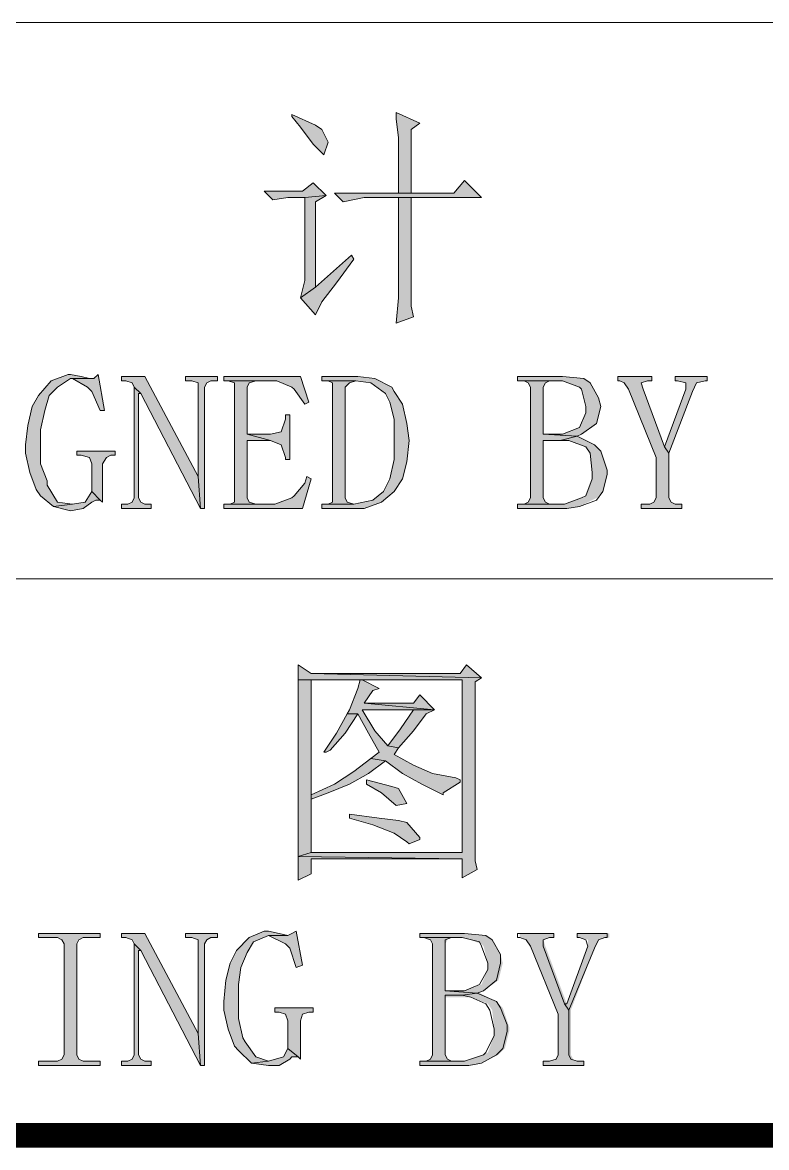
# Model space of a CAD drawing. Header units: millimetres. Extents: x 53009415 to 54059915, y 20499171 to 20796171.
# Drawn here: x 53608387 to 53613736, y 20536083 to 20544171 of the extents above; entities that cross this region are included whole.
import ezdxf

# ---------------------------------------------------------------- set-up
doc = ezdxf.new("R2010")
doc.units = ezdxf.units.MM
doc.header["$LTSCALE"] = 1000
doc.layers.add('PUB_TITLE', color=7, linetype='Continuous', lineweight=20)
doc.layers.add('ROAD', color=2, linetype='Continuous')

# ---------------------------------------------------------------- blocks, each defined once
blk = doc.blocks.new('a1')
at = {"layer": 'PUB_TITLE'}
h = blk.add_hatch(color=256, dxfattribs=at)
h.dxf.hatch_style = 1
h.paths.add_polyline_path([(50500534.6, 18558176.3), (50500525.4, 18558182.4), (50500491.7, 18558197.7), (50500491.7, 18558194.7), (50500503.9, 18558179.4), (50500522.3, 18558154.9), (50500537.6, 18558139.6), (50500543.7, 18558157.9)])
h.paths.add_polyline_path([(50500522.3, 18558099.7), (50500507, 18558087.5), (50500451.9, 18558087.5), (50500464.1, 18558075.2), (50500485.6, 18558078.3), (50500510.1, 18558078.3), (50500540.7, 18558081.4)])
h.paths.add_polyline_path([(50500525.4, 18558072.2), (50500540.7, 18558081.4), (50500510.1, 18558078.3), (50500510.1, 18557958.9), (50500503.9, 18557934.3), (50500525.4, 18557949.7)])
h.paths.add_polyline_path([(50500556, 18557955.8), (50500580.5, 18557989.5), (50500577.4, 18557995.6), (50500525.4, 18557949.7), (50500503.9, 18557934.3), (50500525.4, 18557909.8), (50500534.6, 18557928.2)])
h.paths.add_polyline_path([(50500739.8, 18558102.8), (50500724.4, 18558084.4), (50500663.2, 18558084.4), (50500644.8, 18558084.4), (50500552.9, 18558084.4), (50500565.2, 18558072.2), (50500595.8, 18558078.3), (50500644.8, 18558078.3), (50500663.2, 18558078.3), (50500764.3, 18558078.3)])
h.paths.add_polyline_path([(50500663.2, 18558176.3), (50500675.4, 18558185.5), (50500641.8, 18558200.8), (50500641.8, 18558191.6), (50500644.8, 18558164.1), (50500644.8, 18558130.4), (50500644.8, 18558084.4), (50500663.2, 18558084.4)])
h.paths.add_polyline_path([(50500663.2, 18558078.3), (50500644.8, 18558078.3), (50500644.8, 18557958.9), (50500644.8, 18557934.3), (50500641.8, 18557897.6), (50500666.3, 18557906.8), (50500663.2, 18557922.1), (50500663.2, 18557955.8)])
h = blk.add_hatch(color=256, dxfattribs=at)
h.dxf.hatch_style = 1
h.paths.add_polyline_path([(50499575.9, 18557805.7), (50499579, 18557811.8), (50499591.2, 18557814.9), (50499548.4, 18557814.9), (50499554.5, 18557811.8), (50499557.5, 18557805.7), (50499557.5, 18557646.5), (50499554.5, 18557640.3), (50499548.4, 18557637.3), (50499588.2, 18557637.3), (50499579, 18557640.3), (50499575.9, 18557646.5)], flags=17)
h.paths.add_polyline_path([(50499646.4, 18557799.6), (50499640.2, 18557805.7), (50499618.8, 18557818), (50499591.2, 18557821), (50499542.2, 18557821), (50499542.2, 18557814.9), (50499548.4, 18557814.9), (50499591.2, 18557814.9), (50499612.7, 18557811.8), (50499631, 18557796.5), (50499637.2, 18557784.3), (50499643.3, 18557759.8), (50499646.4, 18557729.1), (50499643.3, 18557701.6), (50499640.2, 18557674), (50499628, 18557655.6), (50499612.7, 18557643.4), (50499588.2, 18557637.3), (50499548.4, 18557637.3), (50499542.2, 18557637.3), (50499542.2, 18557631.1), (50499588.2, 18557631.1), (50499603.5, 18557631.1), (50499628, 18557640.3), (50499646.4, 18557655.6), (50499655.5, 18557674), (50499664.7, 18557698.5), (50499664.7, 18557729.1), (50499664.7, 18557753.6), (50499658.6, 18557781.2)])
h.paths.add_polyline_path([(50499716.8, 18557805.7), (50499719.9, 18557811.8), (50499729.1, 18557814.9), (50499689.2, 18557814.9), (50499698.4, 18557811.8), (50499701.5, 18557805.7), (50499701.5, 18557646.5), (50499698.4, 18557640.3), (50499692.3, 18557637.3), (50499729.1, 18557637.3), (50499719.9, 18557640.3), (50499716.8, 18557646.5), (50499716.8, 18557729.1), (50499750.5, 18557729.1), (50499716.8, 18557738.3)])
h.paths.add_polyline_path([(50499793.4, 18557821), (50499683.1, 18557821), (50499683.1, 18557814.9), (50499689.2, 18557814.9), (50499759.7, 18557814.9), (50499781.1, 18557805.7), (50499784.2, 18557802.7), (50499799.5, 18557781.2), (50499805.6, 18557784.3)])
h.paths.add_polyline_path([(50499778.1, 18557765.9), (50499771.9, 18557765.9), (50499771.9, 18557759.8), (50499765.8, 18557741.4), (50499750.5, 18557738.3), (50499716.8, 18557738.3), (50499750.5, 18557729.1), (50499765.8, 18557723), (50499771.9, 18557704.6), (50499771.9, 18557701.6), (50499778.1, 18557701.6)])
h.paths.add_polyline_path([(50499808.7, 18557674), (50499802.6, 18557677.1), (50499799.5, 18557667.9), (50499784.2, 18557649.5), (50499781.1, 18557646.5), (50499756.6, 18557637.3), (50499729.1, 18557637.3), (50499692.3, 18557637.3), (50499683.1, 18557637.3), (50499683.1, 18557631.1), (50499796.4, 18557631.1)])
h.paths.add_polyline_path([(50499848.5, 18557778.1), (50499854.6, 18557805.7), (50499857.7, 18557808.8), (50499885.3, 18557818), (50499906.7, 18557821), (50499885.3, 18557824.1), (50499866.9, 18557821), (50499845.4, 18557808.8), (50499839.3, 18557802.7), (50499833.2, 18557778.1), (50499833.2, 18557769), (50499842.4, 18557744.5), (50499857.7, 18557735.3), (50499885.3, 18557723), (50499897.5, 18557716.9), (50499918.9, 18557701.6), (50499928.1, 18557680.1), (50499928.1, 18557671), (50499918.9, 18557646.5), (50499915.9, 18557643.4), (50499891.4, 18557637.3), (50499869.9, 18557634.2), (50499888.3, 18557628.1), (50499909.8, 18557631.1), (50499931.2, 18557643.4), (50499937.3, 18557655.6), (50499943.4, 18557680.1), (50499943.4, 18557689.3), (50499931.2, 18557713.8), (50499918.9, 18557723), (50499894.4, 18557738.3), (50499873, 18557747.5), (50499854.6, 18557759.8)])
h.paths.add_polyline_path([(50499931.2, 18557824.1), (50499925.1, 18557818), (50499922, 18557814.9), (50499909.8, 18557808.8), (50499915.9, 18557802.7), (50499931.2, 18557775.1), (50499937.3, 18557778.1)], flags=17)
h.paths.add_polyline_path([(50499906.7, 18557821), (50499885.3, 18557818), (50499909.8, 18557808.8), (50499922, 18557814.9)], flags=17)
h.paths.add_polyline_path([(50499848.5, 18557658.7), (50499836.3, 18557686.3), (50499830.1, 18557683.2), (50499839.3, 18557628.1), (50499845.4, 18557634.2), (50499854.6, 18557637.3), (50499857.7, 18557646.5)])
h.paths.add_polyline_path([(50499857.7, 18557646.5), (50499854.6, 18557637.3), (50499869.9, 18557634.2), (50499891.4, 18557637.3), (50499882.2, 18557637.3)], flags=17)
h.paths.add_polyline_path([(50500038.4, 18557805.7), (50500044.5, 18557811.8), (50500050.6, 18557814.9), (50500075.1, 18557814.9), (50500075.1, 18557821), (50499986.3, 18557821), (50499986.3, 18557814.9), (50500010.8, 18557814.9), (50500020, 18557811.8), (50500023.1, 18557805.7), (50500023.1, 18557646.5), (50500020, 18557640.3), (50500010.8, 18557637.3), (50499986.3, 18557637.3), (50499986.3, 18557631.1), (50500075.1, 18557631.1), (50500075.1, 18557637.3), (50500050.6, 18557637.3), (50500044.5, 18557640.3), (50500038.4, 18557646.5)])
h.paths.add_polyline_path([(50500130.3, 18557723), (50500130.3, 18557744.5), (50500136.4, 18557772), (50500142.5, 18557793.5), (50500154.8, 18557805.7), (50500173.2, 18557818), (50500200.7, 18557818), (50500188.5, 18557821), (50500173.2, 18557824.1), (50500170.1, 18557824.1), (50500145.6, 18557814.9), (50500127.2, 18557793.5), (50500118, 18557778.1), (50500111.9, 18557750.6), (50500108.8, 18557723), (50500108.8, 18557710.8), (50500115, 18557683.2), (50500124.1, 18557658.7), (50500130.3, 18557649.5), (50500148.7, 18557634.2), (50500176.2, 18557637.3), (50500154.8, 18557640.3), (50500139.5, 18557664.8), (50500139.5, 18557671), (50500130.3, 18557695.5)])
h.paths.add_polyline_path([(50500213, 18557824.1), (50500206.8, 18557818), (50500200.7, 18557818), (50500176.2, 18557818), (50500197.7, 18557805.7), (50500203.8, 18557799.6), (50500216, 18557772), (50500222.2, 18557772)])
h.paths.add_polyline_path([(50500219.1, 18557695.5), (50500225.2, 18557704.6), (50500231.3, 18557707.7), (50500237.5, 18557707.7), (50500237.5, 18557713.8), (50500182.3, 18557713.8), (50500182.3, 18557707.7), (50500188.5, 18557707.7), (50500200.7, 18557704.6), (50500203.8, 18557695.5), (50500203.8, 18557655.6), (50500216, 18557643.4), (50500219.1, 18557640.3)])
h.paths.add_polyline_path([(50500203.8, 18557655.6), (50500194.6, 18557640.3), (50500176.2, 18557637.3), (50500148.7, 18557634.2), (50500173.2, 18557628.1), (50500191.5, 18557631.1), (50500203.8, 18557640.3), (50500209.9, 18557643.4), (50500216, 18557643.4)])
h.paths.add_polyline_path([(50500271.2, 18557796.5), (50500274.2, 18557796.5), (50500265, 18557805.7), (50500265, 18557646.5), (50500262, 18557640.3), (50500255.8, 18557637.3), (50500246.7, 18557637.3), (50500246.7, 18557631.1), (50500289.5, 18557631.1), (50500289.5, 18557637.3), (50500280.3, 18557637.3), (50500274.2, 18557640.3), (50500271.2, 18557646.5)], flags=17)
h.paths.add_polyline_path([(50500280.3, 18557821), (50500246.7, 18557821), (50500246.7, 18557814.9), (50500252.8, 18557814.9), (50500262, 18557811.8), (50500265, 18557805.7), (50500274.2, 18557796.5), (50500360, 18557631.1), (50500356.9, 18557677.1)])
h.paths.add_polyline_path([(50500366.1, 18557805.7), (50500369.2, 18557811.8), (50500375.3, 18557814.9), (50500384.5, 18557814.9), (50500384.5, 18557821), (50500338.5, 18557821), (50500338.5, 18557814.9), (50500347.7, 18557814.9), (50500356.9, 18557811.8), (50500356.9, 18557805.7), (50500356.9, 18557677.1), (50500360, 18557631.1), (50500366.1, 18557631.1)])
h.paths.add_polyline_path([(50500427.4, 18557729.1), (50500461.1, 18557729.1), (50500427.4, 18557738.3), (50500427.4, 18557805.7), (50500430.4, 18557811.8), (50500439.6, 18557814.9), (50500399.8, 18557814.9), (50500409, 18557811.8), (50500409, 18557805.7), (50500409, 18557646.5), (50500409, 18557640.3), (50500402.9, 18557637.3), (50500439.6, 18557637.3), (50500430.4, 18557640.3), (50500427.4, 18557646.5)])
h.paths.add_polyline_path([(50500488.6, 18557765.9), (50500482.5, 18557765.9), (50500482.5, 18557759.8), (50500476.4, 18557741.4), (50500461.1, 18557738.3), (50500427.4, 18557738.3), (50500461.1, 18557729.1), (50500476.4, 18557723), (50500482.5, 18557704.6), (50500482.5, 18557701.6), (50500488.6, 18557701.6)])
h.paths.add_polyline_path([(50500503.9, 18557821), (50500393.7, 18557821), (50500393.7, 18557814.9), (50500399.8, 18557814.9), (50500470.2, 18557814.9), (50500491.7, 18557805.7), (50500494.7, 18557802.7), (50500510.1, 18557781.2), (50500516.2, 18557784.3)])
h.paths.add_polyline_path([(50500519.2, 18557674), (50500513.1, 18557677.1), (50500510.1, 18557667.9), (50500494.7, 18557649.5), (50500491.7, 18557646.5), (50500467.2, 18557637.3), (50500439.6, 18557637.3), (50500402.9, 18557637.3), (50500393.7, 18557637.3), (50500393.7, 18557631.1), (50500507, 18557631.1)])
h.paths.add_polyline_path([(50500568.2, 18557805.7), (50500574.4, 18557811.8), (50500583.6, 18557814.9), (50500543.7, 18557814.9), (50500549.9, 18557811.8), (50500549.9, 18557805.7), (50500549.9, 18557646.5), (50500549.9, 18557640.3), (50500543.7, 18557637.3), (50500580.5, 18557637.3), (50500571.3, 18557640.3), (50500568.2, 18557646.5)], flags=17)
h.paths.add_polyline_path([(50500660.1, 18557729.1), (50500657.1, 18557753.6), (50500650.9, 18557781.2), (50500638.7, 18557799.6), (50500635.6, 18557805.7), (50500611.1, 18557818), (50500586.6, 18557821), (50500534.6, 18557821), (50500534.6, 18557814.9), (50500543.7, 18557814.9), (50500583.6, 18557814.9), (50500605, 18557811.8), (50500626.4, 18557796.5), (50500632.6, 18557784.3), (50500638.7, 18557759.8), (50500638.7, 18557729.1), (50500638.7, 18557701.6), (50500632.6, 18557674), (50500623.4, 18557655.6), (50500608.1, 18557643.4), (50500580.5, 18557637.3), (50500543.7, 18557637.3), (50500534.6, 18557637.3), (50500534.6, 18557631.1), (50500583.6, 18557631.1), (50500595.8, 18557631.1), (50500620.3, 18557640.3), (50500638.7, 18557655.6), (50500650.9, 18557674), (50500657.1, 18557698.5)])
h = blk.add_hatch(color=256, dxfattribs=at)
h.dxf.hatch_style = 1
h.paths.add_polyline_path([(50500853.1, 18557729.2), (50500877.6, 18557729.2), (50500902.1, 18557735.3), (50500853.1, 18557738.4), (50500853.1, 18557805.8), (50500856.1, 18557811.9), (50500862.3, 18557814.9), (50500825.5, 18557814.9), (50500831.6, 18557811.9), (50500834.7, 18557805.8), (50500834.7, 18557646.5), (50500831.6, 18557640.4), (50500825.5, 18557637.3), (50500862.3, 18557637.3), (50500856.1, 18557640.4), (50500853.1, 18557646.5)])
h.paths.add_polyline_path([(50500935.8, 18557778.2), (50500932.7, 18557790.4), (50500920.5, 18557811.9), (50500911.3, 18557818), (50500880.6, 18557821.1), (50500816.3, 18557821.1), (50500816.3, 18557814.9), (50500825.5, 18557814.9), (50500877.6, 18557814.9), (50500880.6, 18557814.9), (50500905.2, 18557805.8), (50500908.2, 18557802.7), (50500914.3, 18557778.2), (50500914.3, 18557769), (50500905.2, 18557747.6), (50500880.6, 18557738.4), (50500853.1, 18557738.4), (50500902.1, 18557735.3), (50500908.2, 18557738.4), (50500929.7, 18557753.7)])
h.paths.add_polyline_path([(50500935.8, 18557713.9), (50500926.6, 18557723.1), (50500902.1, 18557735.3), (50500877.6, 18557729.2), (50500889.8, 18557729.2), (50500914.3, 18557720), (50500920.5, 18557710.8), (50500923.5, 18557683.2), (50500923.5, 18557674.1), (50500914.3, 18557649.6), (50500908.2, 18557646.5), (50500883.7, 18557637.3), (50500862.3, 18557637.3), (50500825.5, 18557637.3), (50500816.3, 18557637.3), (50500816.3, 18557631.2), (50500886.8, 18557631.2), (50500905.2, 18557634.2), (50500929.7, 18557646.5), (50500938.8, 18557655.7), (50500945, 18557680.2), (50500945, 18557686.3)])
h.paths.add_polyline_path([(50500997, 18557802.7), (50500994, 18557811.9), (50501003.2, 18557814.9), (50501009.3, 18557814.9), (50501009.3, 18557821.1), (50500960.3, 18557821.1), (50500960.3, 18557814.9), (50500963.3, 18557814.9), (50500969.5, 18557811.9), (50500975.6, 18557802.7), (50501015.4, 18557704.7), (50501015.4, 18557646.5), (50501012.3, 18557640.4), (50501006.2, 18557637.3), (50500994, 18557637.3), (50500994, 18557631.2), (50501052.2, 18557631.2), (50501052.2, 18557637.3), (50501043, 18557637.3), (50501036.9, 18557640.4), (50501033.8, 18557646.5), (50501033.8, 18557710.8), (50501027.7, 18557720)])
h.paths.add_polyline_path([(50501067.5, 18557799.6), (50501073.6, 18557811.9), (50501085.9, 18557814.9), (50501088.9, 18557814.9), (50501088.9, 18557821.1), (50501043, 18557821.1), (50501043, 18557814.9), (50501046, 18557814.9), (50501058.3, 18557811.9), (50501058.3, 18557802.7), (50501027.7, 18557720), (50501033.8, 18557710.8)])
h = blk.add_hatch(color=256, dxfattribs=at)
h.dxf.hatch_style = 1
h.paths.add_polyline_path([(50499637.2, 18557338.9), (50499575.9, 18557338.9), (50499579, 18557342), (50499597.4, 18557366.5), (50499569.8, 18557378.7), (50499569.8, 18557375.7), (50499563.7, 18557342), (50499557.5, 18557326.7), (50499542.2, 18557293), (50499548.4, 18557293), (50499554.5, 18557302.2), (50499572.9, 18557329.7), (50499621.9, 18557329.7), (50499637.2, 18557329.7), (50499707.6, 18557329.7)])
h.paths.add_polyline_path([(50499637.2, 18557384.9), (50499649.4, 18557394.1), (50499618.8, 18557406.3), (50499621.9, 18557394.1), (50499621.9, 18557357.3), (50499621.9, 18557338.9), (50499637.2, 18557338.9)])
h.paths.add_polyline_path([(50499683.1, 18557354.2), (50499667.8, 18557338.9), (50499637.2, 18557338.9), (50499707.6, 18557329.7)], flags=17)
h.paths.add_polyline_path([(50499637.2, 18557329.7), (50499621.9, 18557329.7), (50499621.9, 18557289.9), (50499637.2, 18557289.9)])
h.paths.add_polyline_path([(50499701.5, 18557305.2), (50499686.2, 18557289.9), (50499637.2, 18557289.9), (50499621.9, 18557289.9), (50499533, 18557289.9), (50499545.3, 18557277.7), (50499579, 18557280.7), (50499621.9, 18557280.7), (50499637.2, 18557280.7), (50499726, 18557280.7)])
h.paths.add_polyline_path([(50499637.2, 18557280.7), (50499621.9, 18557280.7), (50499621.9, 18557247.1), (50499637.2, 18557247.1)])
h.paths.add_polyline_path([(50499710.7, 18557244), (50499637.2, 18557247.1), (50499621.9, 18557247.1), (50499575.9, 18557247.1), (50499557.5, 18557256.2), (50499557.5, 18557231.7), (50499557.5, 18557198), (50499557.5, 18557167.4), (50499557.5, 18557133.7), (50499575.9, 18557142.9), (50499575.9, 18557237.9), (50499621.9, 18557237.9), (50499637.2, 18557237.9), (50499683.1, 18557237.9)])
h.paths.add_polyline_path([(50499637.2, 18557237.9), (50499621.9, 18557237.9), (50499621.9, 18557155.2), (50499621.9, 18557136.8), (50499618.8, 18557097), (50499640.2, 18557106.2), (50499637.2, 18557112.3), (50499637.2, 18557146)])
h.paths.add_polyline_path([(50499692.3, 18557259.3), (50499680, 18557247.1), (50499637.2, 18557247.1), (50499710.7, 18557244)])
h.paths.add_polyline_path([(50499701.5, 18557234.8), (50499710.7, 18557244), (50499683.1, 18557237.9), (50499683.1, 18557176.6), (50499677, 18557164.4), (50499646.4, 18557161.3), (50499661.7, 18557155.2), (50499673.9, 18557136.8), (50499689.2, 18557146), (50499701.5, 18557170.5)], flags=17)
h.paths.add_polyline_path([(50499759.7, 18557335.9), (50499771.9, 18557345.1), (50499741.3, 18557357.3), (50499744.4, 18557329.7), (50499744.4, 18557299.1), (50499744.4, 18557262.4), (50499744.4, 18557234.8), (50499744.4, 18557201.1), (50499741.3, 18557176.6), (50499762.7, 18557185.8), (50499759.7, 18557213.4)])
h.paths.add_polyline_path([(50499820.9, 18557384.9), (50499830.1, 18557394.1), (50499802.6, 18557409.4), (50499802.6, 18557400.2), (50499802.6, 18557366.5), (50499802.6, 18557142.9), (50499790.3, 18557127.6), (50499753.6, 18557124.5), (50499781.1, 18557115.4), (50499796.4, 18557097), (50499811.7, 18557109.2), (50499820.9, 18557136.8)])
h.paths.add_polyline_path([(50500519.2, 18557384.9), (50500500.9, 18557384.9), (50500500.9, 18557354.2), (50500500.9, 18557152.1), (50500500.9, 18557130.7), (50500519.2, 18557136.8), (50500519.2, 18557213.4), (50500519.2, 18557219.5)], flags=17)
h.paths.add_polyline_path([(50500519.2, 18557394.1), (50500500.9, 18557406.3), (50500500.9, 18557384.9), (50500736.7, 18557384.9), (50500736.7, 18557136.8), (50500519.2, 18557136.8), (50500500.9, 18557130.7), (50500736.7, 18557127.6), (50500736.7, 18557100), (50500758.1, 18557112.3), (50500755.1, 18557124.5), (50500755.1, 18557158.2), (50500755.1, 18557381.8), (50500764.3, 18557387.9)])
h.paths.add_polyline_path([(50500742.8, 18557406.3), (50500733.6, 18557394.1), (50500519.2, 18557394.1), (50500764.3, 18557387.9)], flags=17)
h.paths.add_polyline_path([(50500519.2, 18557127.6), (50500736.7, 18557127.6), (50500500.9, 18557130.7), (50500500.9, 18557097), (50500519.2, 18557106.2)])
h.paths.add_polyline_path([(50500657.1, 18557179.7), (50500644.8, 18557182.7), (50500617.3, 18557185.8), (50500574.4, 18557191.9), (50500574.4, 18557185.8), (50500608.1, 18557176.6), (50500638.7, 18557164.4), (50500657.1, 18557152.1), (50500660.1, 18557149), (50500675.4, 18557155.2), (50500675.4, 18557158.2)], flags=17)
h.paths.add_polyline_path([(50500626.4, 18557268.5), (50500605, 18557271.6), (50500580.5, 18557253.2), (50500552.9, 18557234.8), (50500519.2, 18557219.5), (50500519.2, 18557213.4), (50500543.7, 18557222.5), (50500574.4, 18557234.8), (50500601.9, 18557250.1)], flags=17)
h.paths.add_polyline_path([(50500644.8, 18557286.9), (50500629.5, 18557289.9), (50500611.1, 18557311.4), (50500592.8, 18557342), (50500666.3, 18557342), (50500696.9, 18557342), (50500595.8, 18557351.2), (50500608.1, 18557369.6), (50500617.3, 18557372.6), (50500592.8, 18557384.9), (50500589.7, 18557384.9), (50500586.6, 18557372.6), (50500574.4, 18557342), (50500571.3, 18557335.9), (50500586.6, 18557335.9), (50500601.9, 18557308.3), (50500617.3, 18557280.7), (50500605, 18557271.6), (50500626.4, 18557268.5), (50500650.9, 18557250.1), (50500678.5, 18557234.8), (50500709.1, 18557219.5), (50500709.1, 18557222.5), (50500733.6, 18557237.9), (50500733.6, 18557240.9), (50500727.5, 18557244), (50500693.8, 18557250.1), (50500666.3, 18557262.4), (50500638.7, 18557277.7)], flags=17)
h.paths.add_polyline_path([(50500666.3, 18557311.4), (50500684.6, 18557335.9), (50500696.9, 18557342), (50500666.3, 18557342), (50500647.9, 18557314.4), (50500629.5, 18557289.9), (50500644.8, 18557286.9)], flags=16)
h.paths.add_polyline_path([(50500675.4, 18557363.4), (50500666.3, 18557351.2), (50500595.8, 18557351.2), (50500696.9, 18557342)], flags=16)
h.paths.add_polyline_path([(50500586.6, 18557335.9), (50500571.3, 18557335.9), (50500556, 18557308.3), (50500537.6, 18557280.7), (50500540.7, 18557280.7), (50500546.8, 18557283.8), (50500568.2, 18557308.3)], flags=17)
h.paths.add_polyline_path([(50500644.8, 18557228.7), (50500635.6, 18557231.7), (50500598.9, 18557240.9), (50500598.9, 18557234.8), (50500620.3, 18557222.5), (50500641.8, 18557204.2), (50500657.1, 18557207.2)], flags=17)
h = blk.add_hatch(color=256, dxfattribs=at)
h.dxf.hatch_style = 1
h.paths.add_polyline_path([(50500182.3, 18557005.1), (50500185.4, 18557011.2), (50500191.5, 18557014.3), (50500216, 18557014.3), (50500216, 18557020.4), (50500127.2, 18557020.4), (50500127.2, 18557014.3), (50500154.8, 18557014.3), (50500160.9, 18557011.2), (50500164, 18557005.1), (50500164, 18556845.8), (50500160.9, 18556839.7), (50500154.8, 18556836.6), (50500127.2, 18556836.6), (50500127.2, 18556830.5), (50500216, 18556830.5), (50500216, 18556836.6), (50500191.5, 18556836.6), (50500185.4, 18556839.7), (50500182.3, 18556845.8)])
h.paths.add_polyline_path([(50500271.2, 18556995.9), (50500274.2, 18556995.9), (50500265, 18557005.1), (50500265, 18556845.8), (50500262, 18556839.7), (50500255.8, 18556836.6), (50500246.7, 18556836.6), (50500246.7, 18556830.5), (50500289.5, 18556830.5), (50500289.5, 18556836.6), (50500280.3, 18556836.6), (50500274.2, 18556839.7), (50500271.2, 18556845.8)], flags=17)
h.paths.add_polyline_path([(50500280.3, 18557020.4), (50500246.7, 18557020.4), (50500246.7, 18557014.3), (50500252.8, 18557014.3), (50500262, 18557011.2), (50500265, 18557005.1), (50500274.2, 18556995.9), (50500360, 18556830.5), (50500356.9, 18556876.5)])
h.paths.add_polyline_path([(50500366.1, 18557005.1), (50500369.2, 18557011.2), (50500375.3, 18557014.3), (50500384.5, 18557014.3), (50500384.5, 18557020.4), (50500338.5, 18557020.4), (50500338.5, 18557014.3), (50500347.7, 18557014.3), (50500356.9, 18557011.2), (50500356.9, 18557005.1), (50500356.9, 18556876.5), (50500360, 18556830.5), (50500366.1, 18556830.5)])
h.paths.add_polyline_path([(50500418.2, 18556971.4), (50500427.4, 18556992.8), (50500436.6, 18557008.2), (50500458, 18557017.3), (50500485.6, 18557017.3), (50500473.3, 18557020.4), (50500458, 18557023.5), (50500451.9, 18557023.5), (50500430.4, 18557014.3), (50500412, 18556995.9), (50500402.9, 18556977.5), (50500396.7, 18556953), (50500393.7, 18556922.4), (50500393.7, 18556910.1), (50500399.8, 18556882.6), (50500409, 18556858.1), (50500415.1, 18556852), (50500433.5, 18556833.6), (50500458, 18556836.6), (50500439.6, 18556842.8), (50500424.3, 18556864.2), (50500421.2, 18556870.3), (50500415.1, 18556897.9), (50500415.1, 18556922.4), (50500415.1, 18556946.9)])
h.paths.add_polyline_path([(50500497.8, 18557023.5), (50500491.7, 18557020.4), (50500485.6, 18557017.3), (50500458, 18557017.3), (50500482.5, 18557005.1), (50500488.6, 18556999), (50500497.8, 18556971.4), (50500507, 18556974.5)])
h.paths.add_polyline_path([(50500507, 18556904), (50500516.2, 18556907.1), (50500522.3, 18556907.1), (50500522.3, 18556913.2), (50500467.2, 18556913.2), (50500467.2, 18556907.1), (50500473.3, 18556907.1), (50500482.5, 18556904), (50500485.6, 18556894.8), (50500485.6, 18556855), (50500500.9, 18556842.8), (50500503.9, 18556839.7), (50500503.9, 18556894.8)])
h.paths.add_polyline_path([(50500491.7, 18556842.8), (50500500.9, 18556842.8), (50500485.6, 18556855), (50500479.4, 18556842.8), (50500458, 18556836.6), (50500433.5, 18556833.6), (50500458, 18556830.5), (50500473.3, 18556830.5), (50500488.6, 18556839.7)])
h = blk.add_hatch(color=256, dxfattribs=at)
h.dxf.hatch_style = 1
h.paths.add_polyline_path([(50500712.2, 18556928.6), (50500736.7, 18556928.6), (50500761.2, 18556934.7), (50500712.2, 18556937.8), (50500712.2, 18557005.1), (50500715.3, 18557011.3), (50500721.4, 18557014.3), (50500684.6, 18557014.3), (50500690.8, 18557011.3), (50500693.8, 18557005.1), (50500693.8, 18556845.9), (50500690.8, 18556839.7), (50500684.6, 18556836.7), (50500721.4, 18556836.7), (50500715.3, 18556839.7), (50500712.2, 18556845.9)])
h.paths.add_polyline_path([(50500794.9, 18556977.6), (50500791.8, 18556989.8), (50500779.6, 18557011.3), (50500770.4, 18557017.4), (50500739.8, 18557020.4), (50500675.4, 18557020.4), (50500675.4, 18557014.3), (50500684.6, 18557014.3), (50500736.7, 18557014.3), (50500739.8, 18557014.3), (50500764.3, 18557005.1), (50500767.3, 18557002.1), (50500773.5, 18556977.6), (50500773.5, 18556968.4), (50500764.3, 18556946.9), (50500739.8, 18556937.8), (50500712.2, 18556937.8), (50500761.2, 18556934.7), (50500767.3, 18556937.8), (50500788.8, 18556953.1)])
h.paths.add_polyline_path([(50500794.9, 18556913.3), (50500785.7, 18556922.4), (50500761.2, 18556934.7), (50500736.7, 18556928.6), (50500749, 18556928.6), (50500773.5, 18556919.4), (50500779.6, 18556910.2), (50500782.6, 18556882.6), (50500782.6, 18556873.4), (50500773.5, 18556848.9), (50500767.3, 18556845.9), (50500742.8, 18556836.7), (50500721.4, 18556836.7), (50500684.6, 18556836.7), (50500675.4, 18556836.7), (50500675.4, 18556830.6), (50500745.9, 18556830.6), (50500764.3, 18556833.6), (50500788.8, 18556845.9), (50500798, 18556855.1), (50500804.1, 18556879.6), (50500804.1, 18556885.7)])
h.paths.add_polyline_path([(50500856.1, 18557002.1), (50500853.1, 18557011.3), (50500862.3, 18557014.3), (50500868.4, 18557014.3), (50500868.4, 18557020.4), (50500819.4, 18557020.4), (50500819.4, 18557014.3), (50500822.5, 18557014.3), (50500828.6, 18557011.3), (50500834.7, 18557002.1), (50500874.5, 18556904.1), (50500874.5, 18556845.9), (50500871.5, 18556839.7), (50500865.3, 18556836.7), (50500853.1, 18556836.7), (50500853.1, 18556830.6), (50500911.3, 18556830.6), (50500911.3, 18556836.7), (50500902.1, 18556836.7), (50500896, 18556839.7), (50500892.9, 18556845.9), (50500892.9, 18556910.2), (50500886.8, 18556919.4)])
h.paths.add_polyline_path([(50500926.6, 18556999), (50500932.7, 18557011.3), (50500945, 18557014.3), (50500948, 18557014.3), (50500948, 18557020.4), (50500902.1, 18557020.4), (50500902.1, 18557014.3), (50500905.2, 18557014.3), (50500917.4, 18557011.3), (50500917.4, 18557002.1), (50500886.8, 18556919.4), (50500892.9, 18556910.2)])
for p, q in [((50499410, 18558330), (50505410, 18558330)), ((50499410, 18557530), (50505410, 18557530)), ((50499410, 18557530), (50505410, 18557530)), ((50499410, 18556730), (50505410, 18556730))]:
    blk.add_line(p, q, dxfattribs=at)
at = {"layer": 'PUB_TITLE', "lineweight": 0}
for points in [[(50500491.7, 18558197.7), (50500491.7, 18558194.7), (50500503.9, 18558179.4), (50500522.3, 18558154.9), (50500537.6, 18558139.6), (50500543.7, 18558157.9), (50500534.6, 18558176.3), (50500525.4, 18558182.4)], [(50500641.8, 18558200.8), (50500641.8, 18558191.6), (50500644.8, 18558164.1), (50500644.8, 18558130.4), (50500644.8, 18558084.4), (50500663.2, 18558084.4), (50500663.2, 18558176.3), (50500675.4, 18558185.5)], [(50500522.3, 18558099.7), (50500507, 18558087.5), (50500451.9, 18558087.5), (50500464.1, 18558075.2), (50500485.6, 18558078.3), (50500510.1, 18558078.3), (50500540.7, 18558081.4)], [(50500739.8, 18558102.8), (50500724.4, 18558084.4), (50500663.2, 18558084.4), (50500644.8, 18558084.4), (50500552.9, 18558084.4), (50500565.2, 18558072.2), (50500595.8, 18558078.3), (50500644.8, 18558078.3), (50500663.2, 18558078.3), (50500764.3, 18558078.3)], [(50500540.7, 18558081.4), (50500510.1, 18558078.3), (50500510.1, 18557958.9), (50500503.9, 18557934.3), (50500525.4, 18557949.7), (50500525.4, 18558072.2)], [(50500663.2, 18558078.3), (50500644.8, 18558078.3), (50500644.8, 18557958.9), (50500644.8, 18557934.3), (50500641.8, 18557897.6), (50500666.3, 18557906.8), (50500663.2, 18557922.1), (50500663.2, 18557955.8)], [(50500577.4, 18557995.6), (50500525.4, 18557949.7), (50500503.9, 18557934.3), (50500525.4, 18557909.8), (50500525.4, 18557909.8), (50500534.6, 18557928.2), (50500556, 18557955.8), (50500580.5, 18557989.5)], [(50500173.2, 18557824.1), (50500170.1, 18557824.1), (50500145.6, 18557814.9), (50500127.2, 18557793.5), (50500118, 18557778.1), (50500111.9, 18557750.6), (50500108.8, 18557723), (50500108.8, 18557710.8), (50500115, 18557683.2), (50500124.1, 18557658.7), (50500130.3, 18557649.5), (50500148.7, 18557634.2), (50500176.2, 18557637.3), (50500154.8, 18557640.3), (50500139.5, 18557664.8), (50500139.5, 18557671), (50500130.3, 18557695.5), (50500130.3, 18557723), (50500130.3, 18557744.5), (50500136.4, 18557772), (50500142.5, 18557793.5), (50500154.8, 18557805.7), (50500173.2, 18557818), (50500200.7, 18557818), (50500188.5, 18557821)], [(50500213, 18557824.1), (50500206.8, 18557818), (50500200.7, 18557818), (50500173.2, 18557818), (50500176.2, 18557818), (50500197.7, 18557805.7), (50500203.8, 18557799.6), (50500216, 18557772), (50500222.2, 18557772)], [(50500280.3, 18557821), (50500246.7, 18557821), (50500246.7, 18557814.9), (50500252.8, 18557814.9), (50500262, 18557811.8), (50500265, 18557805.7), (50500274.2, 18557796.5), (50500360, 18557631.1), (50500356.9, 18557677.1)], [(50500384.5, 18557821), (50500338.5, 18557821), (50500338.5, 18557814.9), (50500347.7, 18557814.9), (50500356.9, 18557811.8), (50500356.9, 18557805.7), (50500356.9, 18557677.1), (50500356.9, 18557677.1), (50500360, 18557631.1), (50500366.1, 18557631.1), (50500366.1, 18557805.7), (50500369.2, 18557811.8), (50500375.3, 18557814.9), (50500384.5, 18557814.9)], [(50500503.9, 18557821), (50500393.7, 18557821), (50500393.7, 18557814.9), (50500399.8, 18557814.9), (50500470.2, 18557814.9), (50500491.7, 18557805.7), (50500494.7, 18557802.7), (50500510.1, 18557781.2), (50500516.2, 18557784.3)], [(50500586.6, 18557821), (50500534.6, 18557821), (50500534.6, 18557814.9), (50500543.7, 18557814.9), (50500583.6, 18557814.9), (50500605, 18557811.8), (50500626.4, 18557796.5), (50500632.6, 18557784.3), (50500638.7, 18557759.8), (50500638.7, 18557729.1), (50500638.7, 18557701.6), (50500632.6, 18557674), (50500623.4, 18557655.6), (50500608.1, 18557643.4), (50500580.5, 18557637.3), (50500543.7, 18557637.3), (50500534.6, 18557637.3), (50500534.6, 18557631.1), (50500583.6, 18557631.1), (50500595.8, 18557631.1), (50500620.3, 18557640.3), (50500638.7, 18557655.6), (50500650.9, 18557674), (50500657.1, 18557698.5), (50500660.1, 18557729.1), (50500657.1, 18557753.6), (50500650.9, 18557781.2), (50500638.7, 18557799.6), (50500635.6, 18557805.7), (50500611.1, 18557818)], [(50500880.6, 18557821), (50500816.3, 18557821), (50500816.3, 18557814.9), (50500825.5, 18557814.9), (50500877.6, 18557814.9), (50500880.6, 18557814.9), (50500905.2, 18557805.7), (50500908.2, 18557802.7), (50500914.3, 18557778.1), (50500914.3, 18557769), (50500905.2, 18557747.5), (50500880.6, 18557738.3), (50500853.1, 18557738.3), (50500902.1, 18557735.3), (50500908.2, 18557738.3), (50500929.7, 18557753.6), (50500935.8, 18557778.1), (50500932.7, 18557790.4), (50500920.5, 18557811.8), (50500911.3, 18557818)], [(50501009.3, 18557821), (50500960.3, 18557821), (50500960.3, 18557814.9), (50500963.3, 18557814.9), (50500969.5, 18557811.8), (50500975.6, 18557802.7), (50501015.4, 18557704.6), (50501015.4, 18557646.5), (50501012.3, 18557640.3), (50501006.2, 18557637.3), (50500994, 18557637.3), (50500994, 18557631.1), (50501052.2, 18557631.1), (50501052.2, 18557637.3), (50501043, 18557637.3), (50501036.9, 18557640.3), (50501033.8, 18557646.5), (50501033.8, 18557710.8), (50501027.7, 18557720), (50500997, 18557802.7), (50500994, 18557811.8), (50501003.2, 18557814.9), (50501009.3, 18557814.9)], [(50501088.9, 18557821), (50501043, 18557821), (50501043, 18557814.9), (50501046, 18557814.9), (50501058.3, 18557811.8), (50501058.3, 18557802.7), (50501027.7, 18557720), (50501027.7, 18557720), (50501033.8, 18557710.8), (50501067.5, 18557799.6), (50501073.6, 18557811.8), (50501085.9, 18557814.9), (50501088.9, 18557814.9)], [(50500265, 18557805.7), (50500265, 18557646.5), (50500262, 18557640.3), (50500255.8, 18557637.3), (50500246.7, 18557637.3), (50500246.7, 18557631.1), (50500289.5, 18557631.1), (50500289.5, 18557637.3), (50500280.3, 18557637.3), (50500274.2, 18557640.3), (50500271.2, 18557646.5), (50500271.2, 18557796.5), (50500274.2, 18557796.5)], [(50500399.8, 18557814.9), (50500409, 18557811.8), (50500409, 18557805.7), (50500409, 18557646.5), (50500409, 18557640.3), (50500402.9, 18557637.3), (50500439.6, 18557637.3), (50500430.4, 18557640.3), (50500427.4, 18557646.5), (50500427.4, 18557729.1), (50500461.1, 18557729.1), (50500427.4, 18557738.3), (50500427.4, 18557805.7), (50500430.4, 18557811.8), (50500439.6, 18557814.9), (50500470.2, 18557814.9)], [(50500543.7, 18557814.9), (50500549.9, 18557811.8), (50500549.9, 18557805.7), (50500549.9, 18557646.5), (50500549.9, 18557640.3), (50500543.7, 18557637.3), (50500580.5, 18557637.3), (50500571.3, 18557640.3), (50500568.2, 18557646.5), (50500568.2, 18557805.7), (50500574.4, 18557811.8), (50500583.6, 18557814.9)], [(50500825.5, 18557814.9), (50500831.6, 18557811.8), (50500834.7, 18557805.7), (50500834.7, 18557646.5), (50500831.6, 18557640.3), (50500825.5, 18557637.3), (50500862.3, 18557637.3), (50500856.1, 18557640.3), (50500853.1, 18557646.5), (50500853.1, 18557729.1), (50500877.6, 18557729.1), (50500902.1, 18557735.3), (50500853.1, 18557738.3), (50500853.1, 18557805.7), (50500856.1, 18557811.8), (50500862.3, 18557814.9), (50500877.6, 18557814.9)], [(50500488.6, 18557765.9), (50500482.5, 18557765.9), (50500482.5, 18557759.8), (50500476.4, 18557741.4), (50500461.1, 18557738.3), (50500427.4, 18557738.3), (50500461.1, 18557729.1), (50500476.4, 18557723), (50500482.5, 18557704.6), (50500482.5, 18557701.6), (50500488.6, 18557701.6)], [(50500902.1, 18557735.3), (50500877.6, 18557729.1), (50500889.8, 18557729.1), (50500914.3, 18557720), (50500920.5, 18557710.8), (50500923.5, 18557683.2), (50500923.5, 18557674), (50500914.3, 18557649.5), (50500908.2, 18557646.5), (50500883.7, 18557637.3), (50500862.3, 18557637.3), (50500825.5, 18557637.3), (50500816.3, 18557637.3), (50500816.3, 18557631.1), (50500886.8, 18557631.1), (50500905.2, 18557634.2), (50500929.7, 18557643.4), (50500938.8, 18557655.6), (50500945, 18557680.1), (50500945, 18557686.3), (50500935.8, 18557713.8), (50500926.6, 18557723)], [(50500237.5, 18557713.8), (50500182.3, 18557713.8), (50500182.3, 18557707.7), (50500188.5, 18557707.7), (50500200.7, 18557704.6), (50500203.8, 18557695.5), (50500203.8, 18557655.6), (50500216, 18557643.4), (50500219.1, 18557640.3), (50500219.1, 18557695.5), (50500225.2, 18557704.6), (50500231.3, 18557707.7), (50500237.5, 18557707.7)], [(50500513.1, 18557677.1), (50500510.1, 18557667.9), (50500494.7, 18557649.5), (50500491.7, 18557646.5), (50500467.2, 18557637.3), (50500439.6, 18557637.3), (50500402.9, 18557637.3), (50500393.7, 18557637.3), (50500393.7, 18557631.1), (50500507, 18557631.1), (50500519.2, 18557674)], [(50500203.8, 18557655.6), (50500194.6, 18557640.3), (50500176.2, 18557637.3), (50500148.7, 18557634.2), (50500173.2, 18557628.1), (50500191.5, 18557631.1), (50500203.8, 18557640.3), (50500209.9, 18557643.4), (50500216, 18557643.4)], [(50500500.9, 18557406.3), (50500500.9, 18557384.9), (50500736.7, 18557384.9), (50500736.7, 18557136.8), (50500519.2, 18557136.8), (50500500.9, 18557130.7), (50500736.7, 18557127.6), (50500736.7, 18557100), (50500758.1, 18557112.3), (50500755.1, 18557124.5), (50500755.1, 18557158.2), (50500755.1, 18557381.8), (50500764.3, 18557387.9), (50500519.2, 18557394.1)], [(50500742.8, 18557406.3), (50500733.6, 18557394.1), (50500519.2, 18557394.1), (50500764.3, 18557387.9)], [(50500500.9, 18557384.9), (50500500.9, 18557354.2), (50500500.9, 18557152.1), (50500500.9, 18557130.7), (50500519.2, 18557136.8), (50500519.2, 18557213.4), (50500519.2, 18557219.5), (50500519.2, 18557384.9), (50500589.7, 18557384.9), (50500592.8, 18557384.9), (50500736.7, 18557384.9)], [(50500592.8, 18557384.9), (50500589.7, 18557384.9), (50500586.6, 18557372.6), (50500574.4, 18557342), (50500571.3, 18557335.9), (50500586.6, 18557335.9), (50500601.9, 18557308.3), (50500617.3, 18557280.7), (50500605, 18557271.6), (50500626.4, 18557268.5), (50500650.9, 18557250.1), (50500678.5, 18557234.8), (50500709.1, 18557219.5), (50500709.1, 18557222.5), (50500733.6, 18557237.9), (50500733.6, 18557240.9), (50500727.5, 18557244), (50500693.8, 18557250.1), (50500666.3, 18557262.4), (50500638.7, 18557277.7), (50500644.8, 18557286.9), (50500629.5, 18557289.9), (50500611.1, 18557311.4), (50500592.8, 18557342), (50500666.3, 18557342), (50500696.9, 18557342), (50500595.8, 18557351.2), (50500608.1, 18557369.6), (50500617.3, 18557372.6)], [(50500675.4, 18557363.4), (50500666.3, 18557351.2), (50500595.8, 18557351.2), (50500696.9, 18557342)], [(50500571.3, 18557335.9), (50500556, 18557308.3), (50500537.6, 18557280.7), (50500540.7, 18557280.7), (50500546.8, 18557283.8), (50500568.2, 18557308.3), (50500586.6, 18557335.9)], [(50500696.9, 18557342), (50500666.3, 18557342), (50500647.9, 18557314.4), (50500629.5, 18557289.9), (50500644.8, 18557286.9), (50500666.3, 18557311.4), (50500684.6, 18557335.9)], [(50500605, 18557271.6), (50500580.5, 18557253.2), (50500552.9, 18557234.8), (50500519.2, 18557219.5), (50500519.2, 18557213.4), (50500543.7, 18557222.5), (50500574.4, 18557234.8), (50500601.9, 18557250.1), (50500626.4, 18557268.5)], [(50500598.9, 18557240.9), (50500598.9, 18557234.8), (50500620.3, 18557222.5), (50500641.8, 18557204.2), (50500657.1, 18557207.2), (50500644.8, 18557228.7), (50500635.6, 18557231.7)], [(50500574.4, 18557191.9), (50500574.4, 18557185.8), (50500608.1, 18557176.6), (50500638.7, 18557164.4), (50500657.1, 18557152.1), (50500660.1, 18557149), (50500675.4, 18557155.2), (50500675.4, 18557158.2), (50500657.1, 18557179.7), (50500644.8, 18557182.7), (50500617.3, 18557185.8)], [(50500500.9, 18557130.7), (50500500.9, 18557097), (50500519.2, 18557106.2), (50500519.2, 18557127.6), (50500736.7, 18557127.6)], [(50500216, 18557020.4), (50500127.2, 18557020.4), (50500127.2, 18557014.3), (50500154.8, 18557014.3), (50500160.9, 18557011.2), (50500164, 18557005.1), (50500164, 18556845.8), (50500160.9, 18556839.7), (50500154.8, 18556836.6), (50500127.2, 18556836.6), (50500127.2, 18556830.5), (50500216, 18556830.5), (50500216, 18556836.6), (50500191.5, 18556836.6), (50500185.4, 18556839.7), (50500182.3, 18556845.8), (50500182.3, 18557005.1), (50500185.4, 18557011.2), (50500191.5, 18557014.3), (50500216, 18557014.3)], [(50500280.3, 18557020.4), (50500246.7, 18557020.4), (50500246.7, 18557014.3), (50500252.8, 18557014.3), (50500262, 18557011.2), (50500265, 18557005.1), (50500274.2, 18556995.9), (50500360, 18556830.5), (50500356.9, 18556876.5)], [(50500384.5, 18557020.4), (50500338.5, 18557020.4), (50500338.5, 18557014.3), (50500347.7, 18557014.3), (50500356.9, 18557011.2), (50500356.9, 18557005.1), (50500356.9, 18556876.5), (50500356.9, 18556876.5), (50500360, 18556830.5), (50500366.1, 18556830.5), (50500366.1, 18557005.1), (50500369.2, 18557011.2), (50500375.3, 18557014.3), (50500384.5, 18557014.3)], [(50500458, 18557023.5), (50500451.9, 18557023.5), (50500430.4, 18557014.3), (50500412, 18556995.9), (50500402.9, 18556977.5), (50500396.7, 18556953), (50500393.7, 18556922.4), (50500393.7, 18556910.1), (50500399.8, 18556882.6), (50500409, 18556858.1), (50500415.1, 18556852), (50500433.5, 18556833.6), (50500458, 18556836.6), (50500439.6, 18556842.8), (50500424.3, 18556864.2), (50500421.2, 18556870.3), (50500415.1, 18556897.9), (50500415.1, 18556922.4), (50500415.1, 18556946.9), (50500418.2, 18556971.4), (50500427.4, 18556992.8), (50500436.6, 18557008.2), (50500458, 18557017.3), (50500485.6, 18557017.3), (50500473.3, 18557020.4)], [(50500497.8, 18557023.5), (50500491.7, 18557020.4), (50500485.6, 18557017.3), (50500458, 18557017.3), (50500458, 18557017.3), (50500482.5, 18557005.1), (50500488.6, 18556999), (50500497.8, 18556971.4), (50500507, 18556974.5)], [(50500739.8, 18557020.4), (50500675.4, 18557020.4), (50500675.4, 18557014.3), (50500681.6, 18557014.3), (50500733.6, 18557014.3), (50500736.7, 18557014.3), (50500761.2, 18557008.2), (50500764.3, 18557002), (50500773.5, 18556977.5), (50500773.5, 18556968.3), (50500761.2, 18556946.9), (50500739.8, 18556937.7), (50500712.2, 18556937.7), (50500758.1, 18556934.6), (50500767.3, 18556937.7), (50500785.7, 18556953), (50500791.8, 18556977.5), (50500791.8, 18556989.8), (50500779.6, 18557011.2), (50500770.4, 18557017.3)], [(50500681.6, 18557014.3), (50500690.8, 18557011.2), (50500693.8, 18557005.1), (50500693.8, 18556845.8), (50500690.8, 18556839.7), (50500684.6, 18556836.6), (50500721.4, 18556836.6), (50500715.3, 18556839.7), (50500712.2, 18556845.8), (50500712.2, 18556931.6), (50500736.7, 18556931.6), (50500758.1, 18556934.6), (50500712.2, 18556937.7), (50500712.2, 18557005.1), (50500712.2, 18557011.2), (50500721.4, 18557014.3), (50500733.6, 18557014.3)], [(50500868.4, 18557020.4), (50500816.3, 18557020.4), (50500816.3, 18557014.3), (50500819.4, 18557014.3), (50500828.6, 18557011.2), (50500834.7, 18557002), (50500874.5, 18556904), (50500874.5, 18556845.8), (50500871.5, 18556839.7), (50500862.3, 18556836.6), (50500853.1, 18556836.6), (50500853.1, 18556830.5), (50500911.3, 18556830.5), (50500911.3, 18556836.6), (50500902.1, 18556836.6), (50500892.9, 18556839.7), (50500889.8, 18556845.8), (50500889.8, 18556910.1), (50500883.7, 18556919.3), (50500853.1, 18557002), (50500853.1, 18557011.2), (50500862.3, 18557014.3), (50500868.4, 18557014.3)], [(50500945, 18557020.4), (50500902.1, 18557020.4), (50500902.1, 18557014.3), (50500905.2, 18557014.3), (50500914.3, 18557011.2), (50500917.4, 18557002), (50500886.8, 18556919.3), (50500883.7, 18556919.3), (50500889.8, 18556910.1), (50500926.6, 18556999), (50500932.7, 18557011.2), (50500941.9, 18557014.3), (50500945, 18557014.3)], [(50500265, 18557005.1), (50500265, 18556845.8), (50500262, 18556839.7), (50500255.8, 18556836.6), (50500246.7, 18556836.6), (50500246.7, 18556830.5), (50500289.5, 18556830.5), (50500289.5, 18556836.6), (50500280.3, 18556836.6), (50500274.2, 18556839.7), (50500271.2, 18556845.8), (50500271.2, 18556995.9), (50500274.2, 18556995.9)], [(50500758.1, 18556934.6), (50500736.7, 18556931.6), (50500749, 18556928.5), (50500770.4, 18556919.3), (50500776.5, 18556910.1), (50500782.6, 18556882.6), (50500782.6, 18556873.4), (50500770.4, 18556848.9), (50500767.3, 18556845.8), (50500739.8, 18556836.6), (50500721.4, 18556836.6), (50500684.6, 18556836.6), (50500675.4, 18556836.6), (50500675.4, 18556830.5), (50500745.9, 18556830.5), (50500764.3, 18556833.6), (50500785.7, 18556845.8), (50500794.9, 18556855), (50500801, 18556879.5), (50500801, 18556888.7), (50500791.8, 18556913.2), (50500785.7, 18556922.4)], [(50500522.3, 18556913.2), (50500467.2, 18556913.2), (50500467.2, 18556907.1), (50500473.3, 18556907.1), (50500482.5, 18556904), (50500485.6, 18556894.8), (50500485.6, 18556855), (50500500.9, 18556842.8), (50500503.9, 18556839.7), (50500503.9, 18556894.8), (50500507, 18556904), (50500516.2, 18556907.1), (50500522.3, 18556907.1)], [(50500485.6, 18556855), (50500479.4, 18556842.8), (50500458, 18556836.6), (50500433.5, 18556833.6), (50500458, 18556830.5), (50500473.3, 18556830.5), (50500488.6, 18556839.7), (50500491.7, 18556842.8), (50500500.9, 18556842.8)]]:
    blk.add_lwpolyline(points, close=True, dxfattribs=at)
at = {"layer": 'PUB_TITLE', "const_width": 35}
blk.add_lwpolyline([(50499410, 18556730), (50505410, 18556730)], dxfattribs=at)

msp = doc.modelspace()

# ---------------------------------------------------------------- block references
at = {"layer": 'ROAD', "xscale": 5, "yscale": 5, "zscale": 5}
msp.add_blockref('a1', (-198892134.618, -72247479.218), dxfattribs=at)

doc.saveas('drawing.dxf')
